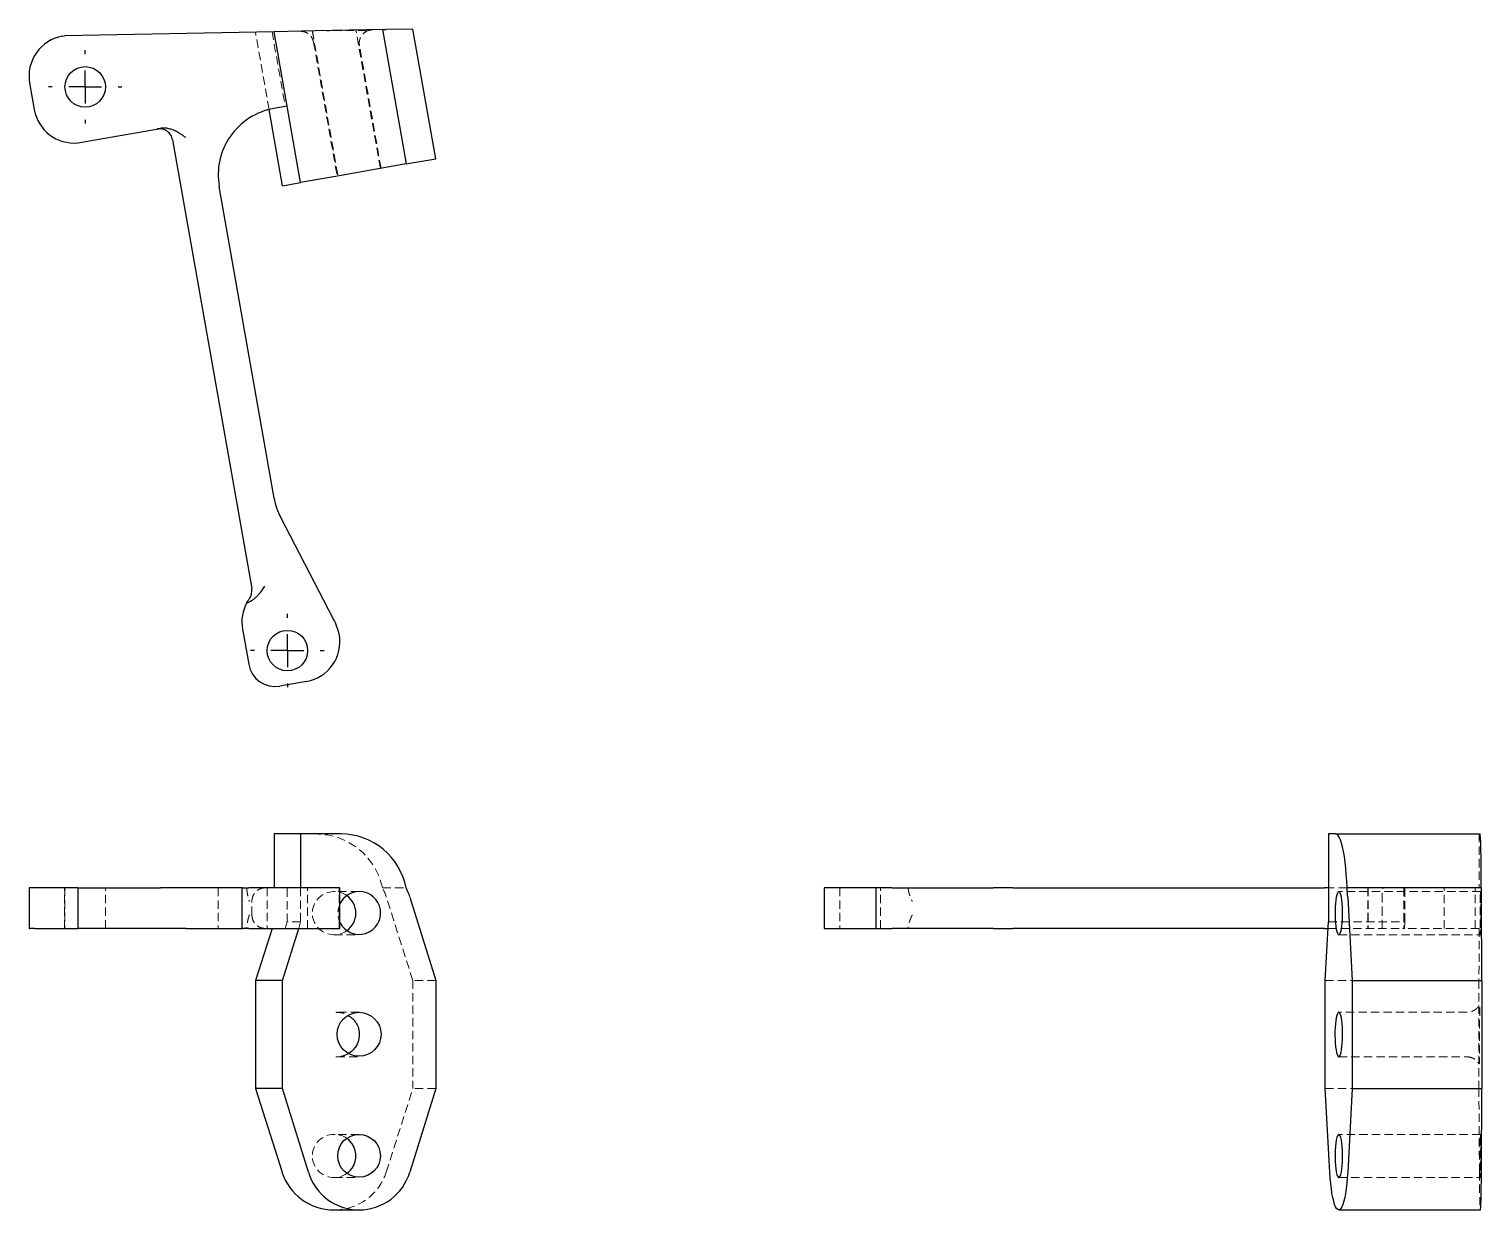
# Model space of a CAD drawing. Header units: millimetres. Extents: x 52 to 273, y 28 to 208.
import ezdxf

# ---------------------------------------------------------------- set-up
doc = ezdxf.new("R2010")
doc.units = ezdxf.units.MM
doc.linetypes.add('HIDDEN', pattern=[1.905, 1.27, -0.635])
doc.layers.add('10', color=7, linetype='Continuous')

# ---------------------------------------------------------------- blocks, each defined once
blk = doc.blocks.new('SW_CENTERMARKSYMBOL_0')
at = {"layer": '10', "color": 0}
for p, q in [((0, 5), (0, 5.58)), ((0, 0), (0, 2.5)), ((-5, 0), (-5.58, 0)), ((0, 0), (-2.5, 0)), ((0, 0), (0, -2.5)), ((0, 0), (2.5, 0)), ((5, 0), (5.58, 0)), ((0, -5), (0, -5.58))]:
    blk.add_line(p, q, dxfattribs=at)
blk = doc.blocks.new('SW_CENTERMARKSYMBOL_1')
at = {"layer": '10', "color": 0}
for p, q in [((0, 5), (0, 5.58)), ((0, 0), (0, 2.5)), ((-5, 0), (-5.58, 0)), ((0, 0), (-2.5, 0)), ((0, 0), (0, -2.5)), ((0, 0), (2.5, 0)), ((5, 0), (5.58, 0)), ((0, -5), (0, -5.58))]:
    blk.add_line(p, q, dxfattribs=at)

msp = doc.modelspace()

# ---------------------------------------------------------------- linework, layer by layer
at = {"color": 7, "linetype": 'Continuous', "lineweight": 25}
for p, q in [((95.65, 207.71), (89.34, 207.59)), ((105.82, 207.91), (95.65, 207.71)), ((105.82, 207.91), (106.4, 207.92)), ((105.82, 207.91), (109.42, 187.49)), ((110.44, 208), (106.4, 207.92)), ((110.44, 207.99), (110.44, 208)), ((113.92, 188.28), (110.44, 207.99)), ((57.17, 206.93), (57.47, 206.98)), ((89.34, 207.59), (57.47, 206.98)), ((93.38, 184.66), (89.34, 207.59)), ((52.89, 195.75), (52.18, 199.8)), ((90.62, 184.18), (88.58, 195.77)), ((91.33, 196.28), (89.32, 195.93)), ((59.51, 190.69), (72.08, 192.9)), ((73.91, 191.14), (85.94, 122.93)), ((109.99, 187.59), (113.92, 188.28)), ((99.52, 185.75), (93.38, 184.66)), ((109.42, 187.49), (99.52, 185.75)), ((109.42, 187.49), (109.99, 187.59)), ((89.35, 136.67), (81, 184.04)), ((90.62, 184.18), (93.38, 184.66)), ((98.39, 118.26), (90.35, 133.72)), ((84.53, 116.73), (85.48, 111.39)), ((94.27, 108.77), (90.23, 108.06)), ((93.38, 85.59), (89.34, 85.59)), ((89.34, 85.59), (89.34, 77.39)), ((93.38, 85.59), (93.38, 77.39)), ((99.52, 85.59), (93.38, 85.59)), ((249.66, 85.59), (249.66, 72.2)), ((250.75, 85.59), (249.66, 85.59)), ((250.75, 85.59), (272.71, 85.59)), ((52.08, 77.39), (52.08, 71.23)), ((52.18, 77.39), (52.08, 77.39)), ((52.89, 77.39), (52.18, 77.39)), ((59.51, 77.39), (52.89, 77.39)), ((59.51, 77.39), (59.51, 71.23)), ((59.51, 77.39), (72.08, 77.39)), ((84.44, 77.39), (75.94, 77.39)), ((84.44, 77.39), (84.44, 71.23)), ((84.53, 77.39), (84.44, 77.39)), ((84.53, 77.39), (85.48, 77.39)), ((90.23, 77.39), (85.48, 77.39)), ((94.27, 77.39), (90.23, 77.39)), ((99.36, 77.39), (94.27, 77.39)), ((99.36, 71.23), (99.36, 77.39)), ((173, 77.39), (173, 71.23)), ((173.06, 77.39), (173, 77.39)), ((173.77, 77.39), (173.06, 77.39)), ((180.91, 77.39), (173.77, 77.39)), ((180.91, 71.23), (180.91, 77.39)), ((183.26, 77.39), (180.91, 77.39)), ((183.26, 77.39), (198.72, 77.39)), ((201.67, 77.39), (198.72, 77.39)), ((201.67, 77.39), (249.04, 77.39)), ((249.66, 77.39), (249.04, 77.39)), ((272.91, 77.39), (252.49, 77.39)), ((109.99, 76), (113.92, 63.29)), ((252.59, 76), (253.28, 63.29)), ((273, 63.29), (272.92, 76)), ((52.08, 71.23), (52.18, 71.23)), ((52.89, 71.23), (52.18, 71.23)), ((52.89, 71.23), (59.51, 71.23)), ((72.08, 71.23), (59.51, 71.23)), ((75.94, 71.23), (84.44, 71.23)), ((84.44, 71.23), (84.53, 71.23)), ((85.48, 71.23), (84.53, 71.23)), ((85.48, 71.23), (90.23, 71.23)), ((89.03, 71.23), (86.5, 63.29)), ((90.23, 71.23), (94.27, 71.23)), ((90.62, 63.29), (93.08, 71.23)), ((94.27, 71.23), (99.36, 71.23)), ((173, 71.23), (173.06, 71.23)), ((173.06, 71.23), (173.77, 71.23)), ((173.77, 71.23), (180.91, 71.23)), ((180.91, 71.23), (183.26, 71.23)), ((198.72, 71.23), (183.26, 71.23)), ((198.72, 71.23), (201.67, 71.23)), ((249.04, 71.23), (201.67, 71.23)), ((249.04, 71.23), (249.61, 71.23)), ((249.18, 63.29), (249.66, 72.2)), ((90.62, 63.29), (86.5, 63.29)), ((86.5, 63.29), (86.5, 46.87)), ((90.62, 46.87), (90.62, 63.29)), ((113.92, 63.29), (113.92, 46.87)), ((249.18, 46.87), (249.18, 63.29)), ((253.28, 63.29), (253.28, 46.87)), ((253.28, 63.29), (272.99, 63.29)), ((272.99, 63.29), (273, 63.29)), ((273, 63.29), (273, 46.87)), ((90.62, 46.87), (86.5, 46.87)), ((86.5, 46.87), (90.55, 34.16)), ((94.56, 34.16), (90.62, 46.87)), ((113.92, 46.87), (109.98, 34.16)), ((249.87, 34.16), (249.18, 46.87)), ((253.28, 46.87), (252.59, 34.16)), ((253.28, 46.87), (272.99, 46.87)), ((272.92, 34.16), (273, 46.87)), ((273, 46.87), (272.99, 46.87)), ((98.47, 28.41), (102.27, 28.41)), ((251.23, 28.41), (272.77, 28.41))]:
    msp.add_line(p, q, dxfattribs=at)
at = {"color": 7, "linetype": 'HIDDEN', "lineweight": 18}
for p, q in [((95.15, 207.71), (99.03, 185.66)), ((95.16, 207.71), (99.04, 185.66)), ((105.5, 186.8), (101.79, 207.83)), ((105.5, 186.8), (101.8, 207.83)), ((103.44, 207.68), (103.43, 207.7)), ((88.58, 195.77), (86.5, 207.54)), ((89.03, 207.59), (91.03, 196.23)), ((95.35, 205.97), (98.93, 185.64)), ((105.61, 186.82), (102.32, 205.48)), ((272.59, 85.59), (272.59, 77.39)), ((57.47, 71.23), (57.47, 77.39)), ((57.54, 77.39), (57.54, 71.23)), ((63.69, 71.23), (63.69, 77.39)), ((80.84, 77.39), (80.84, 71.23)), ((88.28, 77.39), (88.28, 71.23)), ((91.33, 72.2), (91.33, 77.39)), ((93.38, 77.39), (93.38, 72.2)), ((94.44, 71.23), (94.44, 77.39)), ((99.26, 71.23), (99.26, 77.39)), ((105.82, 77.39), (109.42, 77.39)), ((175.39, 77.39), (175.39, 71.23)), ((181.55, 71.23), (181.55, 77.39)), ((252.44, 77.39), (249.66, 77.39)), ((255.67, 77.39), (255.67, 71.23)), ((255.69, 77.39), (255.69, 71.23)), ((261.12, 77.39), (261.12, 71.23)), ((261.28, 72.2), (261.28, 77.39)), ((267.28, 71.23), (267.28, 77.39)), ((271.98, 71.23), (271.98, 77.39)), ((85.97, 73.28), (85.97, 75.33)), ((102.27, 76.82), (98.47, 76.82)), ((110.44, 63.29), (106.4, 76)), ((272.77, 76.82), (251.23, 76.82)), ((257.83, 73.28), (257.83, 75.33)), ((257.79, 73.28), (257.79, 73.28)), ((91.03, 71.23), (91.33, 72.2)), ((93.38, 72.2), (91.33, 72.2)), ((93.08, 71.23), (93.38, 72.2)), ((249.61, 71.23), (260.93, 71.23)), ((249.66, 72.2), (261.28, 72.2)), ((261.23, 71.23), (260.93, 71.23)), ((261.23, 71.23), (261.28, 72.2)), ((272.59, 71.23), (261.23, 71.23)), ((272.59, 71.23), (272.54, 63.29)), ((98.47, 70.26), (102.27, 70.26)), ((251.23, 70.26), (272.77, 70.26)), ((113.92, 63.29), (110.44, 63.29)), ((110.44, 63.29), (110.44, 46.87)), ((110.44, 63.29), (110.44, 63.29)), ((249.18, 63.29), (253.28, 63.29)), ((272.54, 63.29), (272.54, 46.87)), ((98.83, 58.46), (98.77, 58.45)), ((102.27, 58.47), (98.83, 58.47)), ((270.72, 58.47), (251.23, 58.47)), ((98.83, 51.69), (102.27, 51.69)), ((251.23, 51.69), (270.72, 51.69)), ((106.4, 34.16), (110.44, 46.87)), ((113.92, 46.87), (110.44, 46.87)), ((110.44, 46.87), (110.44, 46.87)), ((249.18, 46.87), (253.28, 46.87)), ((272.54, 46.87), (272.62, 34.16)), ((102.27, 39.9), (98.47, 39.9)), ((272.77, 39.9), (251.23, 39.9)), ((98.47, 33.33), (102.27, 33.33)), ((251.23, 33.33), (272.77, 33.33))]:
    msp.add_line(p, q, dxfattribs=at)
at = {"color": 7, "linetype": 'Continuous', "lineweight": 25, "flags": 128}
for points in [[(252.49, 77.39), (252.44, 78.43), (252.38, 79.44), (252.29, 80.41), (252.19, 81.32), (252.08, 82.16), (251.94, 82.93), (251.8, 83.61), (251.64, 84.2), (251.48, 84.7), (251.3, 85.08), (251.12, 85.37), (250.93, 85.54), (250.75, 85.59)], [(251.23, 76.82), (251.13, 76.77), (251.03, 76.6), (250.93, 76.33), (250.85, 75.97), (250.78, 75.52), (250.72, 75.01), (250.68, 74.44), (250.66, 73.85), (250.66, 73.24), (250.68, 72.65), (250.72, 72.08), (250.78, 71.57), (250.85, 71.12), (250.93, 70.76), (251.03, 70.49), (251.13, 70.32), (251.23, 70.26), (251.34, 70.32), (251.44, 70.49), (251.53, 70.76), (251.62, 71.12), (251.69, 71.57), (251.74, 72.08), (251.78, 72.65), (251.8, 73.24), (251.8, 73.85), (251.78, 74.44), (251.74, 75.01), (251.69, 75.52), (251.62, 75.97), (251.53, 76.33), (251.44, 76.6), (251.34, 76.77), (251.23, 76.82)], [(251.23, 58.47), (251.13, 58.41), (251.02, 58.25), (250.93, 57.99), (250.84, 57.63), (250.77, 57.19), (250.71, 56.69), (250.67, 56.13), (250.65, 55.54), (250.64, 54.93), (250.66, 54.33), (250.69, 53.75), (250.74, 53.22), (250.81, 52.74), (250.89, 52.34), (250.98, 52.03), (251.07, 51.82), (251.18, 51.71), (251.28, 51.71), (251.39, 51.82), (251.49, 52.03), (251.58, 52.34), (251.66, 52.74), (251.72, 53.22), (251.77, 53.75), (251.8, 54.33), (251.82, 54.93), (251.81, 55.54), (251.79, 56.13), (251.75, 56.69), (251.69, 57.19), (251.62, 57.63), (251.53, 57.99), (251.44, 58.25), (251.34, 58.41), (251.23, 58.47)], [(251.23, 39.9), (251.13, 39.84), (251.02, 39.68), (250.93, 39.41), (250.85, 39.04), (250.78, 38.59), (250.72, 38.08), (250.68, 37.51), (250.66, 36.92), (250.66, 36.31), (250.68, 35.72), (250.72, 35.15), (250.78, 34.64), (250.85, 34.19), (250.93, 33.82), (251.02, 33.55), (251.13, 33.39), (251.23, 33.33), (251.34, 33.39), (251.44, 33.55), (251.53, 33.82), (251.62, 34.19), (251.69, 34.64), (251.74, 35.15), (251.78, 35.72), (251.8, 36.31), (251.8, 36.92), (251.78, 37.51), (251.74, 38.08), (251.69, 38.59), (251.62, 39.04), (251.53, 39.41), (251.44, 39.68), (251.34, 39.84), (251.23, 39.9)], [(252.59, 34.16), (252.53, 33.27), (252.46, 32.43), (252.37, 31.65), (252.26, 30.93), (252.14, 30.29), (252.01, 29.73), (251.86, 29.26), (251.71, 28.89), (251.56, 28.62), (251.39, 28.46), (251.23, 28.41), (251.07, 28.46), (250.91, 28.62), (250.75, 28.89), (250.6, 29.26), (250.46, 29.73), (250.32, 30.29), (250.2, 30.93), (250.1, 31.65), (250, 32.43), (249.93, 33.27), (249.87, 34.16)]]:
    msp.add_lwpolyline(points, dxfattribs=at)
at = {"color": 7, "linetype": 'Continuous', "lineweight": 25}
for centre, radius in [((60.62, 199.2), 3.08), ((91.36, 113.47), 3.08), ((102.26, 55.12), 3.35), ((102.26, 36.65), 3.25)]:
    msp.add_circle(centre, radius, dxfattribs=at)
for centre, radius, start, end in [((58.24, 200.86), 6.16, 100, 190), ((58.95, 196.82), 6.16, 190, 275.2198), ((91.1, 185.82), 10.26, 100, 190), ((99.45, 138.46), 10.26, 190, 207.4576), ((83.92, 122.58), 2.05, 324.427, 10), ((90.6, 117.8), 6.16, 151.4599, 190), ((89.28, 113.53), 10.26, 13.3878, 27.4576), ((93.2, 114.84), 6.16, 280, 10), ((89.52, 112.1), 4.1, 190, 280), ((99.46, 75.45), 10.14, 10.9942, 89.6821), ((102.08, 73.56), 8.28, 17.1647, 27.5316), ((215.29, 73.99), 37.36, 3.0819, 5.2103), ((102.29, 73.59), 3.23, 90.2812, 155.0354), ((102.28, 73.57), 3.26, 206.0764, 90.1906), ((102.27, 36.47), 8.05, 196.7295, 343.2693)]:
    msp.add_arc(centre, radius, start, end, dxfattribs=at)
at = {"color": 7, "linetype": 'HIDDEN', "lineweight": 18}
msp.add_arc((102.37, 73.54), 3.32, 154.8871, 205.1129, dxfattribs=at)
for centre, major_axis, ratio, start_param, end_param in [((95.65, 75.33), (10.38, 0), 0.988156, 0.201358, 1.570796), ((98.47, 73.54), (8.31, 0), 0.988156, 0.30401, 0.486912), ((98.47, 73.54), (3.32, 0), 0.988156, 0.952067, 5.331118), ((98.47, 36.62), (3.32, 0), 0.988156, 0.953309, 5.329877), ((98.47, 36.62), (8.31, 0), 0.988156, 4.712389, 5.978793), ((272.77, 36.62), (0, 8.21), 0.019514, 1.875169, 3.141593)]:
    msp.add_ellipse(centre, major_axis=major_axis, ratio=ratio, start_param=start_param, end_param=end_param, dxfattribs=at)
at = {"color": 7, "linetype": 'Continuous', "lineweight": 25}
for centre, major_axis, ratio, start_param, end_param in [((272.71, 75.33), (0, 10.26), 0.019514, 4.913747, 6.283185), ((272.77, 73.54), (0, 8.21), 0.019514, 5.016399, 5.199301), ((98.47, 73.54), (3.32, 0), 0.988156, 0, 0.952067), ((98.47, 73.54), (3.32, 0), 0.988156, 5.331118, 6.283185), ((98.47, 36.62), (3.32, 0), 0.988156, 0, 0.953309), ((98.47, 36.62), (3.32, 0), 0.988156, 5.329877, 6.283185), ((98.47, 36.62), (8.31, 0), 0.988156, 3.445965, 4.712389), ((272.77, 36.62), (0, 8.21), 0.019514, 3.141593, 4.407996)]:
    msp.add_ellipse(centre, major_axis=major_axis, ratio=ratio, start_param=start_param, end_param=end_param, dxfattribs=at)
at = {"color": 7, "linetype": 'HIDDEN', "lineweight": 18}
for centre in [(272.77, 73.54), (272.77, 36.62)]:
    msp.add_ellipse(centre, major_axis=(0, 3.28), ratio=0.019514, dxfattribs=at)
for points, knots in [([(93.29, 207.67), (93.53, 207.65), (94.02, 207.61), (94.66, 207.23), (95.15, 206.68), (95.28, 206.21), (95.35, 205.97)], [0, 0, 0, 0, 0.249974, 0.500041, 0.749987, 1, 1, 1, 1]), ([(103.43, 207.7), (103.43, 207.7), (103.43, 207.73), (103.14, 207.76), (102.57, 207.78), (101.77, 207.79), (100.8, 207.79), (99.7, 207.78), (98.53, 207.77), (97.75, 207.75), (97.35, 207.75)], [0, 0, 0, 0, 0.070541, 0.200288, 0.331421, 0.464138, 0.597691, 0.731391, 0.865478, 1, 1, 1, 1]), ([(103.41, 207.72), (103.34, 207.73), (103.19, 207.76), (102.66, 207.78), (101.98, 207.79), (101.17, 207.8), (100.29, 207.79), (99.43, 207.79), (98.86, 207.78), (98.62, 207.77)], [0, 0, 0, 0, 0.157736, 0.312583, 0.464576, 0.612855, 0.756521, 0.895192, 1, 1, 1, 1]), ([(102.31, 205.47), (102.3, 205.7), (102.26, 206.14), (102.48, 206.78), (102.87, 207.33), (103.25, 207.56), (103.44, 207.68)], [0, 0, 0, 0, 0.250062, 0.5003, 0.750231, 1, 1, 1, 1]), ([(104.29, 207.88), (104.14, 207.87), (103.85, 207.85), (103.53, 207.73), (103.37, 207.68)], [0, 0, 0, 0, 0.511807, 1, 1, 1, 1]), ([(85.19, 77.39), (85.19, 77.31), (85.2, 77.17), (85.22, 76.96), (85.25, 76.74), (85.28, 76.53), (85.33, 76.27), (85.39, 75.98), (85.48, 75.65), (85.55, 75.44), (85.59, 75.33)], [0, 0, 0, 0, 0.098329, 0.197263, 0.297026, 0.397835, 0.4999, 0.665551, 0.831979, 1, 1, 1, 1]), ([(85.97, 75.33), (85.97, 75.39), (85.98, 75.59), (86.04, 75.93), (86.21, 76.34), (86.45, 76.7), (86.77, 76.99), (87.13, 77.22), (87.54, 77.36), (87.83, 77.38), (87.98, 77.39)], [0, 0, 0, 0, 0.050726, 0.183462, 0.316538, 0.45012, 0.584587, 0.720224, 0.857148, 1, 1, 1, 1]), ([(185.74, 77.39), (185.75, 77.31), (185.77, 77.17), (185.81, 76.96), (185.85, 76.74), (185.91, 76.53), (185.98, 76.27), (186.09, 75.98), (186.22, 75.65), (186.33, 75.44), (186.38, 75.33)], [0, 0, 0, 0, 0.098329, 0.197263, 0.297026, 0.397835, 0.4999, 0.665551, 0.831979, 1, 1, 1, 1]), ([(257.82, 75.33), (257.82, 75.63), (257.83, 76.16), (257.87, 76.86), (257.91, 77.22), (257.93, 77.38)], [0, 0, 0, 0, 0.396754, 0.731119, 1, 1, 1, 1]), ([(85.59, 73.28), (85.57, 73.22), (85.52, 73.09), (85.46, 72.9), (85.41, 72.7), (85.36, 72.5), (85.31, 72.25), (85.26, 71.95), (85.21, 71.59), (85.2, 71.35), (85.19, 71.23)], [0, 0, 0, 0, 0.101048, 0.201415, 0.301273, 0.4008, 0.500174, 0.669528, 0.835802, 1, 1, 1, 1]), ([(87.98, 71.23), (87.93, 71.23), (87.73, 71.23), (87.4, 71.3), (87, 71.47), (86.64, 71.72), (86.35, 72.05), (86.13, 72.44), (86, 72.85), (85.98, 73.14), (85.97, 73.28)], [0, 0, 0, 0, 0.0507411, 0.1894928, 0.3281068, 0.465784, 0.6022066, 0.7373521, 0.8714228, 1, 1, 1, 1]), ([(186.38, 73.28), (186.35, 73.22), (186.29, 73.09), (186.2, 72.9), (186.12, 72.7), (186.04, 72.5), (185.95, 72.25), (185.87, 71.95), (185.79, 71.59), (185.76, 71.35), (185.74, 71.23)], [0, 0, 0, 0, 0.101048, 0.201415, 0.301273, 0.4008, 0.500174, 0.669528, 0.835802, 1, 1, 1, 1]), ([(257.83, 71.24), (257.83, 71.34), (257.84, 71.6), (257.82, 72.31), (257.82, 72.94), (257.82, 73.28)], [0, 0, 0, 0, 0.222406, 0.583942, 1, 1, 1, 1]), ([(98.75, 58.47), (99.03, 58.45), (99.57, 58.43), (100.21, 58.23), (100.53, 58.03), (100.62, 57.97)], [0, 0, 0, 0, 0.432561, 0.826675, 1, 1, 1, 1]), ([(270.72, 51.69), (270.97, 51.67), (271.42, 51.62), (271.96, 51.31), (272.26, 51.02), (272.41, 50.84), (272.48, 50.73), (272.56, 50.62), (272.6, 50.65), (272.64, 50.81), (272.65, 51.31), (272.65, 52.16), (272.65, 53.31), (272.64, 54.62), (272.64, 55.95), (272.65, 57.16), (272.66, 58.2), (272.66, 58.88), (272.68, 59.31), (272.67, 59.5), (272.63, 59.53), (272.53, 59.4), (272.32, 59.15), (271.96, 58.83), (271.42, 58.54), (270.96, 58.49), (270.72, 58.47)], [0, 0, 0, 0, 0.040251, 0.073477, 0.100424, 0.112095, 0.122953, 0.133403, 0.165936, 0.2156, 0.272571, 0.337062, 0.409073, 0.483161, 0.554142, 0.62222, 0.687527, 0.7498, 0.779793, 0.808355, 0.835859, 0.863366, 0.892244, 0.923892, 0.959524, 1, 1, 1, 1]), ([(100.61, 52.2), (100.37, 52.06), (99.79, 51.74), (99.13, 51.71), (98.75, 51.7)], [0, 0, 0, 0, 0.432079, 1, 1, 1, 1])]:
    msp.add_open_spline(points, degree=3, knots=knots, dxfattribs=at)
at = {"color": 7, "linetype": 'Continuous', "lineweight": 25}
for points, knots in [([(73.91, 191.14), (73.87, 191.4), (73.77, 191.65), (73.48, 192.11), (73.29, 192.31), (72.85, 192.61), (72.6, 192.72), (72.08, 192.84), (71.8, 192.85), (71.54, 192.8)], [0, 0, 0, 0, 0.25, 0.25, 0.5, 0.5, 0.75, 0.75, 1, 1, 1, 1]), ([(75.94, 191.49), (75.8, 191.58), (75.55, 191.76), (75.17, 192.02), (74.83, 192.24), (74.5, 192.41), (74.12, 192.6), (73.67, 192.77), (73.12, 192.9), (72.66, 192.94), (72.36, 192.93), (72.22, 192.92), (72.14, 192.9), (72.1, 192.9), (72.08, 192.9)], [0, 0, 0, 0, 0.11687, 0.223682, 0.320934, 0.408421, 0.485547, 0.621088, 0.755234, 0.88481, 0.944157, 0.972628, 0.986579, 1, 1, 1, 1]), ([(85.19, 120.74), (85.24, 120.76), (85.35, 120.8), (85.51, 120.86), (85.67, 120.94), (85.82, 121.02), (85.97, 121.11), (86.11, 121.21), (86.25, 121.31), (86.39, 121.42), (86.52, 121.53), (86.65, 121.65), (86.85, 121.85), (87.14, 122.17), (87.54, 122.68), (87.81, 123.07), (87.96, 123.29)], [0, 0, 0, 0, 0.045043, 0.090214, 0.135469, 0.180765, 0.226065, 0.271331, 0.316535, 0.361652, 0.406665, 0.451564, 0.496346, 0.62806, 0.796291, 1, 1, 1, 1]), ([(85.19, 120.74), (85.19, 120.75), (85.2, 120.77), (85.22, 120.81), (85.25, 120.85), (85.28, 120.91), (85.33, 120.98), (85.39, 121.09), (85.48, 121.22), (85.55, 121.33), (85.59, 121.38)], [0, 0, 0, 0, 0.098329, 0.197263, 0.297026, 0.397835, 0.4999, 0.665551, 0.831979, 1, 1, 1, 1]), ([(75.94, 77.39), (75.8, 77.39), (75.55, 77.39), (75.17, 77.39), (74.83, 77.39), (74.5, 77.38), (74.12, 77.38), (73.67, 77.39), (73.12, 77.39), (72.66, 77.39), (72.36, 77.39), (72.22, 77.39), (72.14, 77.39), (72.1, 77.39), (72.08, 77.38)], [0, 0, 0, 0, 0.11687, 0.223682, 0.320934, 0.408421, 0.485547, 0.621088, 0.755234, 0.88481, 0.944157, 0.972628, 0.986579, 1, 1, 1, 1]), ([(75.94, 71.23), (75.79, 71.23), (75.53, 71.23), (75.14, 71.23), (74.8, 71.23), (74.49, 71.23), (74.17, 71.23), (73.84, 71.23), (73.47, 71.23), (73.11, 71.23), (72.76, 71.23), (72.42, 71.23), (72.19, 71.23), (72.08, 71.23)], [0, 0, 0, 0, 0.122317, 0.231626, 0.328, 0.411543, 0.48242, 0.578344, 0.669338, 0.75612, 0.839521, 0.920475, 1, 1, 1, 1]), ([(100.62, 57.97), (100.73, 57.91), (101.02, 57.75), (101.4, 57.39), (101.76, 56.94), (102.1, 56.33), (102.32, 55.51), (102.3, 54.66), (102.13, 53.97), (101.87, 53.38), (101.41, 52.79), (100.97, 52.36), (100.66, 52.22), (100.61, 52.2)], [0, 0, 0, 0, 0.052014, 0.142407, 0.222117, 0.297063, 0.441197, 0.579338, 0.654304, 0.745541, 0.853643, 0.978874, 1, 1, 1, 1])]:
    msp.add_open_spline(points, degree=3, knots=knots, dxfattribs=at)

# ---------------------------------------------------------------- block references
at = {"layer": '10'}
for name, p in [('SW_CENTERMARKSYMBOL_0', (60.62, 199.2)), ('SW_CENTERMARKSYMBOL_1', (91.36, 113.47))]:
    msp.add_blockref(name, p, dxfattribs=at)

doc.saveas('drawing.dxf')
